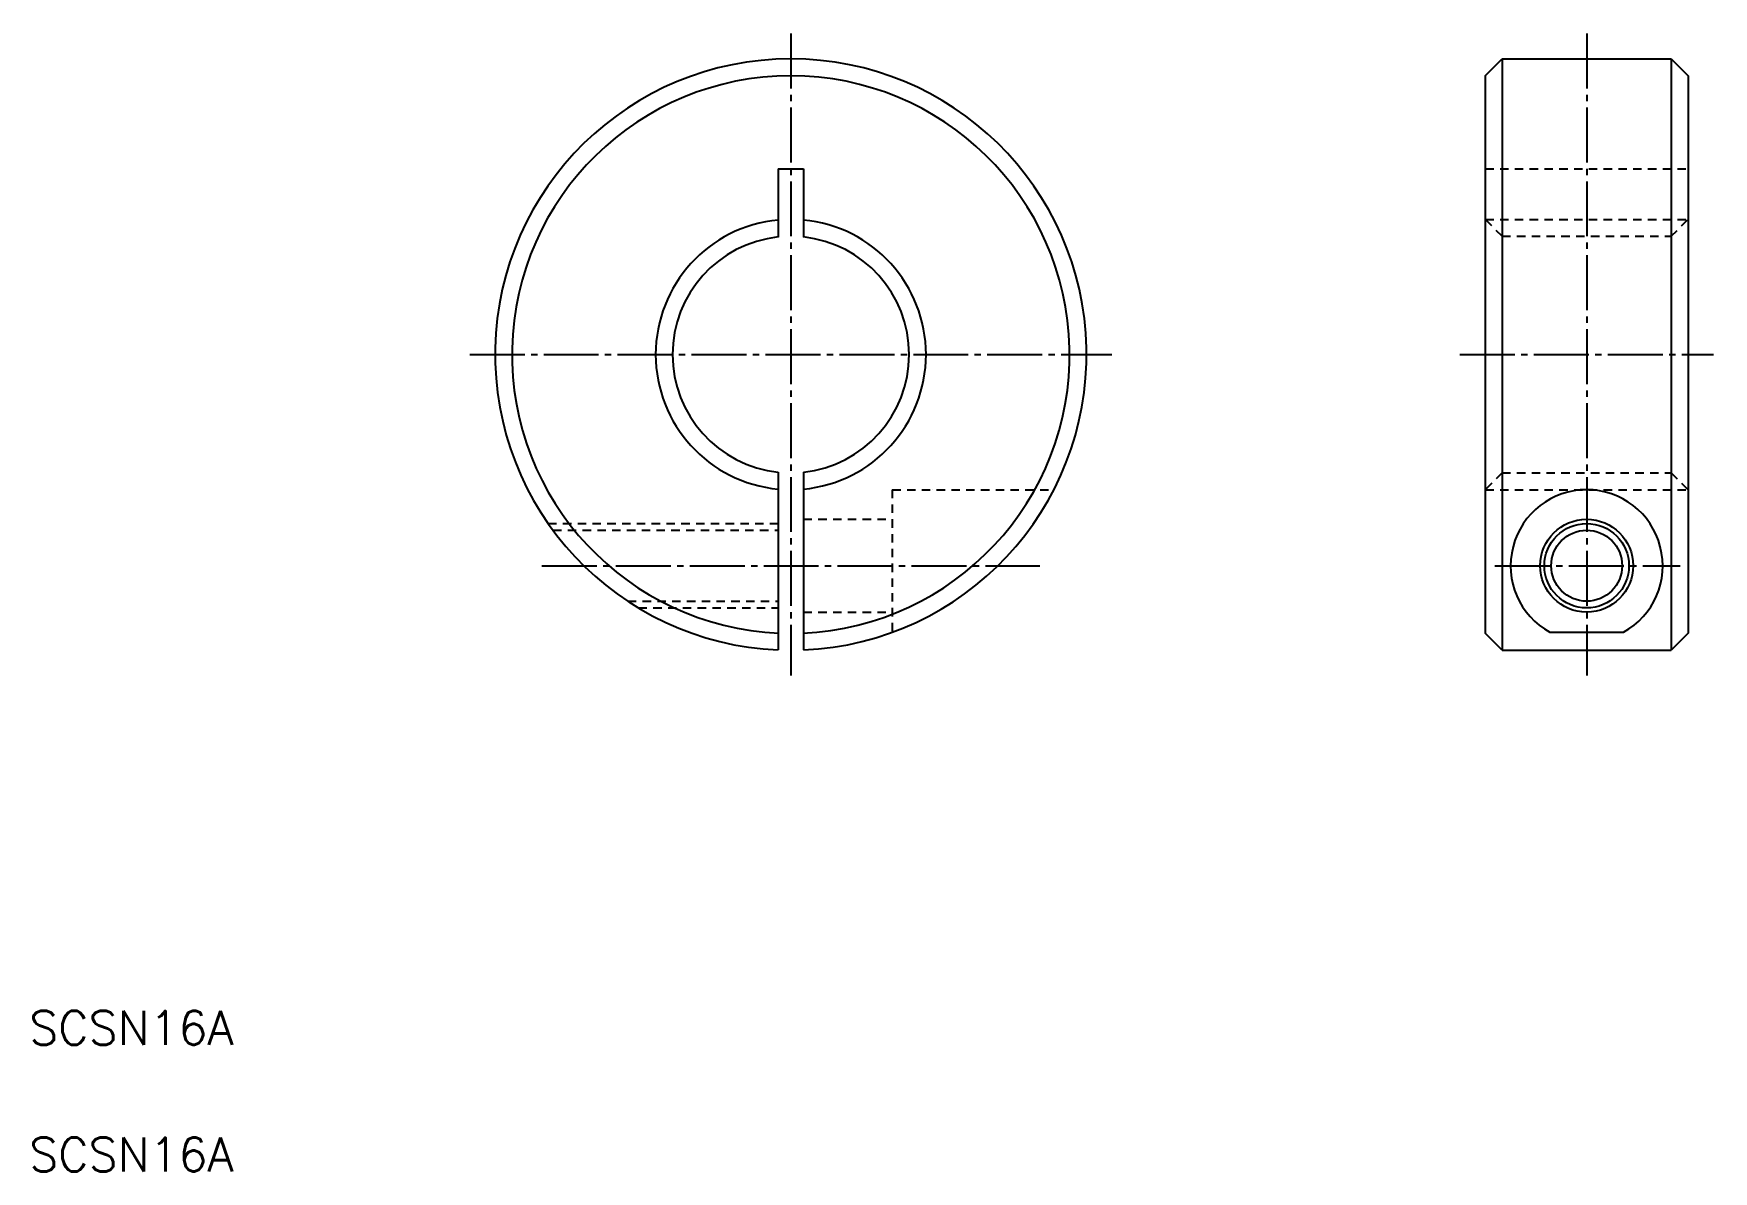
# Model space of a CAD drawing. Extents: x 5.3 to 104.7, y 5 to 72.4.
import ezdxf

# ---------------------------------------------------------------- set-up
doc = ezdxf.new("R2010")
doc.units = 0
doc.header["$LTSCALE"] = 0.25
doc.linetypes.add('CENTER', pattern=[17.5, 13, -1.5, 1.5, -1.5])
doc.linetypes.add('DASHED', pattern=[3.5, 2, -1.5])
doc.layers.get('0').update_dxf_attribs({"linetype": 'CONTINUOUS'})
doc.layers.add('CENTER', color=1, linetype='CENTER')
doc.styles.get("Standard").update_dxf_attribs({"font": 'txt', "bigfont": 'BIGFONT'})

msp = doc.modelspace()

# ---------------------------------------------------------------- linework, layer by layer
at = {"color": 7, "linetype": 'CONTINUOUS'}
for p, q in [((91.167, 69.852), (92.167, 70.852)), ((92.167, 70.852), (92.167, 35.852)), ((92.167, 70.852), (102.167, 70.852)), ((102.167, 70.852), (102.167, 35.852)), ((102.167, 70.852), (103.167, 69.852)), ((91.167, 69.852), (91.167, 36.852)), ((103.167, 69.852), (103.167, 36.852)), ((49.32, 64.352), (49.32, 60.311)), ((49.32, 64.352), (50.82, 64.352)), ((50.82, 64.352), (50.82, 60.311)), ((49.32, 46.392), (49.32, 35.868)), ((50.82, 46.392), (50.82, 35.868)), ((92.167, 35.852), (91.167, 36.852)), ((94.991, 36.912), (99.342, 36.912)), ((103.167, 36.852), (102.167, 35.852)), ((92.167, 35.852), (102.167, 35.852))]:
    msp.add_line(p, q, dxfattribs=at)
at = {"color": 3, "linetype": 'DASHED'}
for p, q in [((91.167, 64.352), (103.167, 64.352)), ((91.167, 61.352), (103.167, 61.352)), ((92.167, 60.352), (91.167, 61.352)), ((102.167, 60.352), (103.167, 61.352)), ((92.167, 60.352), (102.167, 60.352)), ((92.167, 46.352), (91.167, 45.352)), ((92.167, 46.352), (102.167, 46.352)), ((102.167, 46.352), (103.167, 45.352)), ((56.07, 45.352), (65.634, 45.352)), ((56.07, 45.352), (56.07, 36.912)), ((91.167, 45.352), (103.167, 45.352)), ((35.708, 43.352), (49.32, 43.352)), ((35.995, 42.952), (49.32, 42.952)), ((50.82, 43.602), (56.07, 43.602)), ((40.421, 38.752), (49.32, 38.752)), ((41.056, 38.352), (49.32, 38.352)), ((50.82, 38.102), (56.07, 38.102))]:
    msp.add_line(p, q, dxfattribs=at)
for p, q in [((58.461, 45.352), (58.461, 45.352)), ((60.852, 45.352), (60.852, 45.352))]:
    msp.add_line(p, q)
at = {"color": 7, "linetype": 'CONTINUOUS'}
for radius in [2.75, 2.1]:
    msp.add_circle((97.167, 40.852), radius, dxfattribs=at)
at = {"color": 3, "linetype": 'CONTINUOUS'}
msp.add_circle((97.167, 40.852), 2.5, dxfattribs=at)
at = {"color": 7, "linetype": 'CONTINUOUS'}
for centre, radius, start, end in [((50.07, 53.352), 17.5, 272.45628, 267.5437), ((50.07, 53.352), 16.5, 272.45628, 267.5437), ((50.07, 53.352), 7, 96.15064, 263.84936), ((50.07, 53.352), 7, 276.15064, 83.84936), ((97.167, 40.852), 4.5, 298.90815, 241.09185)]:
    msp.add_arc(centre, radius, start, end, dxfattribs=at)
at = {"color": 3, "linetype": 'CONTINUOUS'}
for start, end in [(95.37938, 264.62063), (275.37938, 84.62062)]:
    msp.add_arc((50.07, 53.352), 8, start, end, dxfattribs=at)
at = {"layer": 'CENTER', "color": 1, "linetype": 'CENTER'}
for p, q in [((50.07, 72.352), (50.07, 34.352)), ((97.167, 72.352), (97.167, 34.352)), ((31.07, 53.352), (69.07, 53.352)), ((89.667, 53.352), (104.667, 53.352)), ((35.339, 40.852), (64.801, 40.852)), ((91.741, 40.852), (102.69, 40.852))]:
    msp.add_line(p, q, dxfattribs=at)

# ---------------------------------------------------------------- texts
for p in [(5, 12.5), (5, 5)]:
    msp.add_text('SCSN16A', height=2).set_placement(p)

doc.saveas('drawing.dxf')
